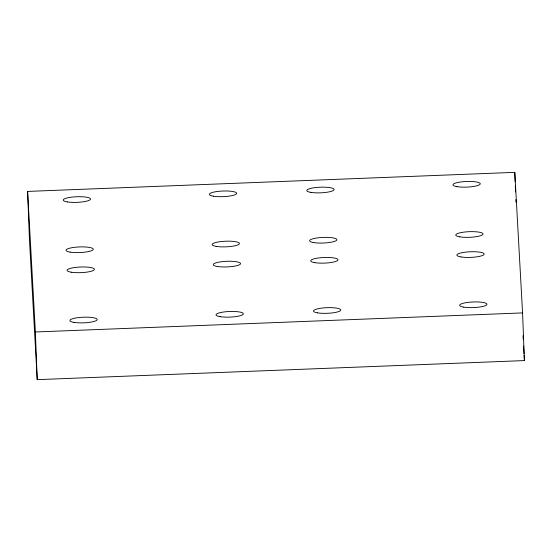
<?xml version="1.0" encoding="UTF-8"?>
<svg xmlns="http://www.w3.org/2000/svg" width="552" height="552" viewBox="0 0 552 552"><rect width="100%" height="100%" fill="white"/><g stroke="black" fill="none" stroke-linecap="round" stroke-linejoin="round"><path stroke-width="0.83" d="M27.6 191.42L514.781 172.355L522.572 312.908L524.4 360.58L37.219 379.645L29.428 239.092L27.6 191.42L35.383 331.973L37.219 379.645M35.383 331.973L522.572 312.908M523.027 335.726L523.213 339.156M523.593 346.014L524.02 353.722M524.117 355.44L524.4 360.58M514.781 172.355L515.147 181.718M515.306 185.976L515.533 191.93M515.83 199.596L515.927 202.149M71.229 272.198A13.655 2.815 -2.2 0 0 93.985 270.038A13.655 2.815 -2.2 0 0 77.087 267.251A13.655 2.815 -2.2 0 0 71.229 272.198M217.385 266.478A13.655 2.815 -2.2 0 0 240.141 264.318A13.655 2.815 -2.2 0 0 223.243 261.531A13.655 2.815 -2.2 0 0 217.385 266.478M314.826 262.662A13.655 2.815 -2.2 0 0 337.576 260.51A13.655 2.815 -2.2 0 0 320.677 257.722A13.655 2.815 -2.2 0 0 314.826 262.662M460.975 256.942A13.655 2.815 -2.2 0 0 483.731 254.789A13.655 2.815 -2.2 0 0 466.833 252.002A13.655 2.815 -2.2 0 0 460.975 256.942M459.864 236.863A13.655 2.815 -2.2 0 0 482.62 234.71A13.655 2.815 -2.2 0 0 465.722 231.923A13.655 2.815 -2.2 0 0 459.864 236.863M313.708 242.583A13.655 2.815 -2.2 0 0 336.465 240.43A13.655 2.815 -2.2 0 0 319.567 237.643A13.655 2.815 -2.2 0 0 313.708 242.583M216.274 246.399A13.655 2.815 -2.2 0 0 239.03 244.239A13.655 2.815 -2.2 0 0 222.132 241.452A13.655 2.815 -2.2 0 0 216.274 246.399M70.118 252.119A13.655 2.815 -2.2 0 0 92.874 249.959A13.655 2.815 -2.2 0 0 75.976 247.172A13.655 2.815 -2.2 0 0 70.118 252.119M67.337 201.915A13.655 2.815 -2.2 0 0 90.093 199.762A13.655 2.815 -2.2 0 0 73.195 196.974A13.655 2.815 -2.2 0 0 67.337 201.915M213.493 196.195A13.655 2.815 -2.2 0 0 236.249 194.042A13.655 2.815 -2.2 0 0 219.351 191.254A13.655 2.815 -2.2 0 0 213.493 196.195M310.928 192.386A13.655 2.815 -2.2 0 0 333.684 190.233A13.655 2.815 -2.2 0 0 316.786 187.438A13.655 2.815 -2.2 0 0 310.928 192.386M457.084 186.666A13.655 2.815 -2.2 0 0 479.84 184.513A13.655 2.815 -2.2 0 0 462.942 181.718A13.655 2.815 -2.2 0 0 457.084 186.666M463.756 307.14A13.655 2.815 -2.2 0 0 486.512 304.987A13.655 2.815 -2.2 0 0 469.614 302.199A13.655 2.815 -2.2 0 0 463.756 307.14M317.6 312.86A13.655 2.815 -2.2 0 0 340.356 310.707A13.655 2.815 -2.2 0 0 323.458 307.919A13.655 2.815 -2.2 0 0 317.6 312.86M220.165 316.675A13.655 2.815 -2.2 0 0 242.921 314.523A13.655 2.815 -2.2 0 0 226.023 311.728A13.655 2.815 -2.2 0 0 220.165 316.675M74.009 322.396A13.655 2.815 -2.2 0 0 96.766 320.243A13.655 2.815 -2.2 0 0 79.867 317.448A13.655 2.815 -2.2 0 0 74.009 322.396"/></g></svg>
